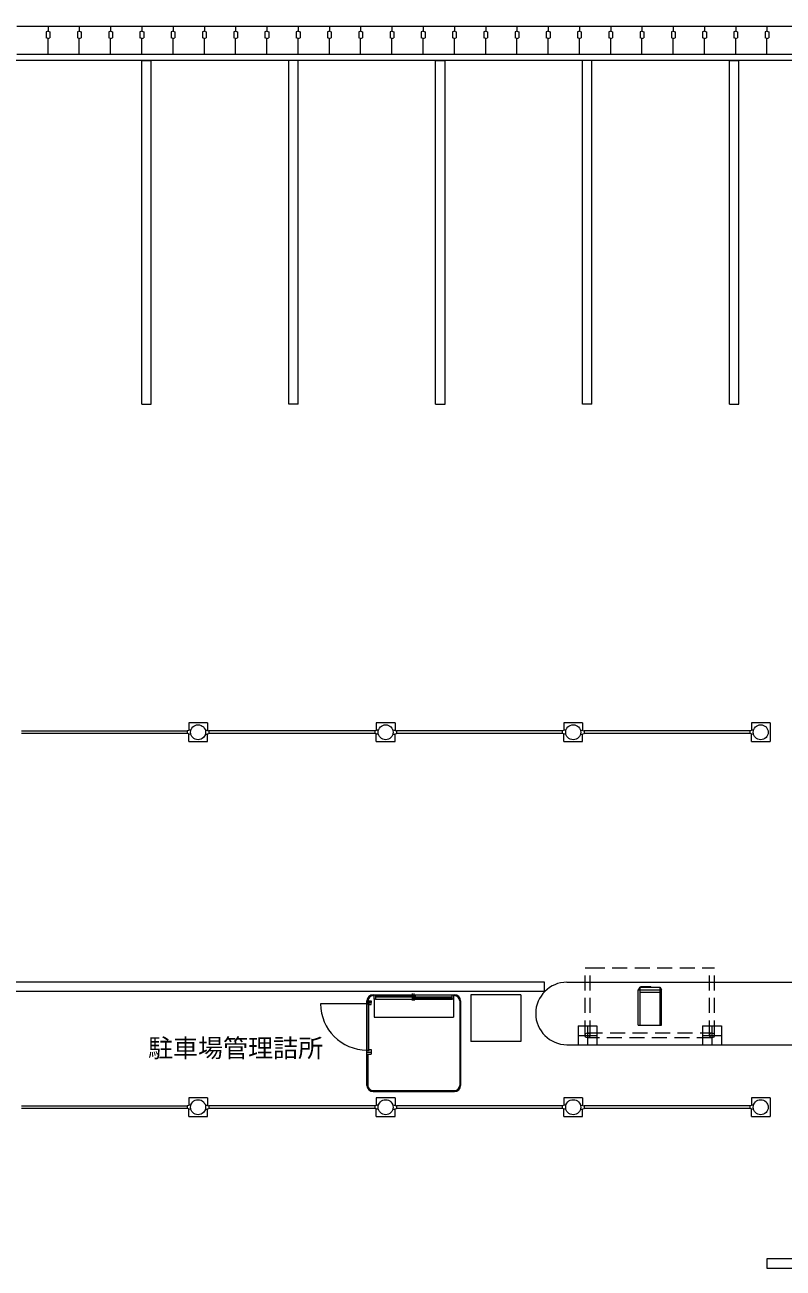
# Model space of a CAD drawing. Units: millimetres at full size, sheet at 1:200; details may follow other scales. Extents: x -96239 to 62349, y -170536 to 17264.
# Drawn here: x -72798 to -60668, y -148356 to -128462 of the extents above; entities that cross this region are included whole.
import ezdxf
from ezdxf.enums import TextEntityAlignment as Align

# ---------------------------------------------------------------- set-up
doc = ezdxf.new("R2010")
doc.units = ezdxf.units.MM
doc.header["$LTSCALE"] = 200
doc.linetypes.add('DASHED1', pattern=[1.8, 1.2, -0.6])
for name, color, linetype, lineweight in [('0-9_外景', 7, 'Continuous', 9), ('0-C_タイル・側溝', 7, 'Continuous', 9), ('0-D_舗装', 7, 'Continuous', 9)]:
    doc.layers.add(name, color=color, linetype=linetype, lineweight=lineweight)
doc.layers.add('0-E_屋外名', color=7, linetype='Continuous')
doc.styles.add('・', font='')
doc.styles.get('・').set_extended_font_data('・')

msp = doc.modelspace()

# ---------------------------------------------------------------- linework, layer by layer
at = {"layer": '0-9_外景'}
for p, q in [((-69876.6, -139631.2), (-70176.6, -139631.2)), ((-70176.6, -139631.2), (-70176.6, -139752.7)), ((-69876.6, -139631.2), (-69876.6, -139752.7)), ((-66876.6, -139631.2), (-67176.6, -139631.2)), ((-67176.6, -139631.2), (-67176.6, -139752.7)), ((-66876.6, -139631.2), (-66876.6, -139752.7)), ((-63876.6, -139631.2), (-64176.6, -139631.2)), ((-64176.6, -139631.2), (-64176.6, -139752.7)), ((-63876.6, -139631.2), (-63876.6, -139752.7)), ((-60876.6, -139631.2), (-61176.6, -139631.2)), ((-61176.6, -139631.2), (-61176.6, -139752.7)), ((-60876.6, -139631.2), (-60876.6, -139931.2)), ((-72852.6, -139758.7), (-70200.5, -139758.7)), ((-70200.5, -139803.7), (-72852.6, -139803.7)), ((-70140.5, -139743.7), (-70200.5, -139758.7)), ((-70200.5, -139758.7), (-70200.5, -139803.7)), ((-70140.5, -139818.7), (-70200.5, -139803.7)), ((-70176.6, -139931.2), (-70176.6, -139809.7)), ((-69912.6, -139743.7), (-69852.6, -139758.7)), ((-69912.6, -139818.7), (-69852.6, -139803.7)), ((-69876.6, -139931.2), (-69876.6, -139809.7)), ((-69852.6, -139758.7), (-69852.6, -139803.7)), ((-67200.5, -139758.7), (-69852.6, -139758.7)), ((-67200.5, -139803.7), (-69852.6, -139803.7)), ((-67140.5, -139743.7), (-67200.5, -139758.7)), ((-67200.5, -139758.7), (-67200.5, -139803.7)), ((-67140.5, -139818.7), (-67200.5, -139803.7)), ((-67176.6, -139931.2), (-67176.6, -139809.7)), ((-66912.6, -139743.7), (-66852.6, -139758.7)), ((-66912.6, -139818.7), (-66852.6, -139803.7)), ((-66876.6, -139931.2), (-66876.6, -139809.7)), ((-66852.6, -139758.7), (-66852.6, -139803.7)), ((-64200.5, -139758.7), (-66852.6, -139758.7)), ((-64200.5, -139803.7), (-66852.6, -139803.7)), ((-64140.5, -139743.7), (-64200.5, -139758.7)), ((-64200.5, -139758.7), (-64200.5, -139803.7)), ((-64140.5, -139818.7), (-64200.5, -139803.7)), ((-64176.6, -139931.2), (-64176.6, -139809.7)), ((-63912.6, -139743.7), (-63852.6, -139758.7)), ((-63912.6, -139818.7), (-63852.6, -139803.7)), ((-63876.6, -139931.2), (-63876.6, -139809.7)), ((-63852.6, -139758.7), (-63852.6, -139803.7)), ((-61200.5, -139758.7), (-63852.6, -139758.7)), ((-61200.5, -139803.7), (-63852.6, -139803.7)), ((-61140.5, -139743.7), (-61200.5, -139758.7)), ((-61200.5, -139758.7), (-61200.5, -139803.7)), ((-61140.5, -139818.7), (-61200.5, -139803.7)), ((-61176.6, -139931.2), (-61176.6, -139809.7)), ((-70176.6, -139931.2), (-69876.6, -139931.2)), ((-67176.6, -139931.2), (-66876.6, -139931.2)), ((-64176.6, -139931.2), (-63876.6, -139931.2)), ((-61176.6, -139931.2), (-60876.6, -139931.2)), ((-64483.6, -143781.2), (-85176.6, -143781.2)), ((-64483.6, -143931.2), (-64483.6, -143781.2)), ((-64126.6, -143781.2), (-58926.6, -143781.2)), ((-64483.6, -143931.2), (-85176.6, -143931.2)), ((-67226.6, -143981.2), (-65926.6, -143981.2)), ((-67226.6, -143996.2), (-67211.6, -143996.2)), ((-67191.6, -143981.2), (-65961.6, -143981.2)), ((-67191.6, -144016.2), (-65961.6, -144016.2)), ((-66594.8, -144071.2), (-66594.8, -143961.2)), ((-66576.6, -143962.1), (-66576.6, -144078.6)), ((-65941.6, -143996.2), (-65926.6, -143996.2)), ((-65666.6, -143981.2), (-65666.6, -144731.2)), ((-64866.6, -143981.2), (-65666.6, -143981.2)), ((-64866.6, -143981.2), (-64866.6, -144731.2)), ((-62961.6, -143861.2), (-62986.6, -143901.2)), ((-62986.6, -143901.2), (-62616.6, -143901.2)), ((-62986.6, -144466.2), (-62986.6, -143901.2)), ((-62961.6, -143861.2), (-62961.6, -144466.2)), ((-62961.6, -143861.2), (-62641.6, -143861.2)), ((-62961.6, -143941.2), (-62641.6, -143941.2)), ((-62785.6, -143861.2), (-62785.6, -143851.2)), ((-62641.6, -143861.2), (-62641.6, -144466.2)), ((-62641.6, -143861.2), (-62616.6, -143901.2)), ((-62616.6, -144466.2), (-62616.6, -143901.2)), ((-67326.6, -145431.2), (-67326.6, -144076.7)), ((-67326.5, -144076.7), (-67256.5, -144076.7)), ((-67256.5, -144106.7), (-67326.5, -144106.7)), ((-67326.5, -144126.7), (-67296.5, -144126.7)), ((-67326.4, -144106.7), (-67326.4, -144121.7)), ((-67326.4, -144126.7), (-67326.4, -144866.7)), ((-67256.5, -144076.7), (-67256.5, -144106.7)), ((-67191.6, -144051.2), (-67211.6, -144051.2)), ((-67191.6, -144051.2), (-65961.6, -144051.2)), ((-65941.6, -144051.2), (-65941.6, -144341.2)), ((-65841.6, -144081.2), (-65841.6, -145431.2)), ((-65826.6, -144081.2), (-65826.6, -145431.2)), ((-63946.6, -144481.2), (-63646.6, -144481.2)), ((-63946.6, -144481.2), (-63946.6, -144781.2)), ((-63946.6, -144631.2), (-63646.6, -144631.2)), ((-63796.6, -144481.2), (-63796.6, -144781.2)), ((-63646.6, -144481.2), (-63646.6, -144781.2)), ((-62986.6, -144466.2), (-62616.6, -144466.2)), ((-61956.6, -144481.2), (-61956.6, -144781.2)), ((-61956.6, -144631.2), (-61656.6, -144631.2)), ((-61806.6, -144481.2), (-61806.6, -144781.2)), ((-64866.6, -144731.2), (-65666.6, -144731.2)), ((-64126.6, -144781.2), (-58926.6, -144781.2)), ((-67326.5, -144901.7), (-67256.5, -144901.7)), ((-67326.5, -144931.7), (-67256.5, -144931.7)), ((-67311.6, -144931.7), (-67311.6, -145431.2)), ((-67256.5, -144856.7), (-67256.5, -144931.7)), ((-67226.6, -145516.2), (-65926.6, -145516.2)), ((-67226.6, -145531.2), (-65926.6, -145531.2)), ((-72852.6, -145758.7), (-70200.5, -145758.7)), ((-70200.5, -145803.7), (-72852.6, -145803.7)), ((-70140.5, -145743.7), (-70200.5, -145758.7)), ((-70200.5, -145758.7), (-70200.5, -145803.7)), ((-70140.5, -145818.7), (-70200.5, -145803.7)), ((-70176.6, -145631.2), (-70176.6, -145752.7)), ((-69876.6, -145631.2), (-70176.6, -145631.2)), ((-70176.6, -145931.2), (-70176.6, -145809.7)), ((-69912.6, -145743.7), (-69852.6, -145758.7)), ((-69912.6, -145818.7), (-69852.6, -145803.7)), ((-69876.6, -145631.2), (-69876.6, -145752.7)), ((-69876.6, -145931.2), (-69876.6, -145809.7)), ((-67200.5, -145758.7), (-69852.6, -145758.7)), ((-69852.6, -145758.7), (-69852.6, -145803.7)), ((-67200.5, -145803.7), (-69852.6, -145803.7)), ((-67140.5, -145743.7), (-67200.5, -145758.7)), ((-67200.5, -145758.7), (-67200.5, -145803.7)), ((-67140.5, -145818.7), (-67200.5, -145803.7)), ((-67176.6, -145631.2), (-67176.6, -145752.7)), ((-66876.6, -145631.2), (-67176.6, -145631.2)), ((-67176.6, -145931.2), (-67176.6, -145809.7)), ((-66912.6, -145743.7), (-66852.6, -145758.7)), ((-66912.6, -145818.7), (-66852.6, -145803.7)), ((-66876.6, -145631.2), (-66876.6, -145752.7)), ((-66876.6, -145931.2), (-66876.6, -145809.7)), ((-64200.5, -145758.7), (-66852.6, -145758.7)), ((-66852.6, -145758.7), (-66852.6, -145803.7)), ((-64200.5, -145803.7), (-66852.6, -145803.7)), ((-64140.5, -145743.7), (-64200.5, -145758.7)), ((-64200.5, -145758.7), (-64200.5, -145803.7)), ((-64140.5, -145818.7), (-64200.5, -145803.7)), ((-64176.6, -145631.2), (-64176.6, -145752.7)), ((-63876.6, -145631.2), (-64176.6, -145631.2)), ((-64176.6, -145931.2), (-64176.6, -145809.7)), ((-63912.6, -145743.7), (-63852.6, -145758.7)), ((-63912.6, -145818.7), (-63852.6, -145803.7)), ((-63876.6, -145631.2), (-63876.6, -145752.7)), ((-63876.6, -145931.2), (-63876.6, -145809.7)), ((-61200.5, -145758.7), (-63852.6, -145758.7)), ((-63852.6, -145758.7), (-63852.6, -145803.7)), ((-61200.5, -145803.7), (-63852.6, -145803.7)), ((-61140.5, -145743.7), (-61200.5, -145758.7)), ((-61200.5, -145758.7), (-61200.5, -145803.7)), ((-61140.5, -145818.7), (-61200.5, -145803.7)), ((-61176.6, -145631.2), (-61176.6, -145752.7)), ((-60876.6, -145631.2), (-61176.6, -145631.2)), ((-61176.6, -145931.2), (-61176.6, -145809.7)), ((-60876.6, -145631.2), (-60876.6, -145931.2)), ((-70176.6, -145931.2), (-69876.6, -145931.2)), ((-67176.6, -145931.2), (-66876.6, -145931.2)), ((-64176.6, -145931.2), (-63876.6, -145931.2)), ((-61176.6, -145931.2), (-60876.6, -145931.2))]:
    msp.add_line(p, q, dxfattribs=at)
at = {"layer": '0-9_外景', "color": 2, "linetype": 'DASHED1', "lineweight": 5}
for p, q in [((-63836.6, -144631.2), (-63836.6, -143551.2)), ((-63756.6, -144631.2), (-63756.6, -143551.2)), ((-61846.6, -144631.2), (-61846.6, -143551.2)), ((-61766.6, -144631.2), (-61766.6, -143551.2)), ((-63796.6, -144591.2), (-61806.6, -144591.2)), ((-61806.6, -144671.2), (-63796.6, -144671.2))]:
    msp.add_line(p, q, dxfattribs=at)
at = {"layer": '0-9_外景', "color": 4, "lineweight": 5}
msp.add_line((-67326.4, -144126.7), (-68066.4, -144126.7), dxfattribs=at)
at = {"layer": '0-9_外景'}
for points in [[(-70926.6, -134531.2), (-70776.6, -134531.2), (-70776.6, -129031.2)], [(-70926.6, -134531.2), (-70926.6, -129031.2), (-70776.6, -129031.2)], [(-68426.6, -134531.2), (-68576.6, -134531.2), (-68576.6, -129031.2)], [(-68426.6, -134531.2), (-68426.6, -129031.2), (-68576.6, -129031.2)], [(-66226.6, -134531.2), (-66076.6, -134531.2), (-66076.6, -129031.2)], [(-66226.6, -134531.2), (-66226.6, -129031.2), (-66076.6, -129031.2)], [(-63726.6, -134531.2), (-63876.6, -134531.2), (-63876.6, -129031.2)], [(-63726.6, -134531.2), (-63726.6, -129031.2), (-63876.6, -129031.2)], [(-61526.6, -134531.2), (-61376.6, -134531.2), (-61376.6, -129031.2)], [(-61526.6, -134531.2), (-61526.6, -129031.2), (-61376.6, -129031.2)], [(-67211.6, -143981.2), (-67191.6, -143981.2), (-67191.6, -144051.2)], [(-67211.6, -144051.2), (-67211.6, -144048.1), (-67211.6, -143981.2)], [(-67191.6, -143996.2), (-66556.6, -143996.2), (-66556.6, -144016.2)], [(-66596.6, -144016.2), (-66596.6, -144036.2), (-65961.6, -144036.2)], [(-62945.6, -143861.2), (-62945.6, -143851.2), (-62785.6, -143851.2)], [(-67326.5, -144106.7), (-67326.5, -144121.7), (-67291.5, -144121.7), (-67291.5, -144136.7), (-67256.5, -144136.7), (-67256.5, -144106.7)], [(-67326.5, -144866.7), (-67296.5, -144866.7), (-67296.5, -144126.7)], [(-67211.6, -144051.2), (-67211.6, -144341.2), (-65941.6, -144341.2)], [(-61956.6, -144481.2), (-61656.6, -144481.2), (-61656.6, -144781.2)], [(-67326.5, -144871.7), (-67291.5, -144871.7), (-67291.5, -144856.7), (-67256.5, -144856.7)]]:
    msp.add_lwpolyline(points, dxfattribs=at)
at = {"layer": '0-9_外景', "color": 2, "linetype": 'DASHED1', "lineweight": 5}
msp.add_lwpolyline([(-63836.6, -143551.2), (-63763, -143551.2), (-61766.6, -143551.2)], dxfattribs=at)
at = {"layer": '0-9_外景'}
msp.add_lwpolyline([(-65961.6, -144051.2), (-65961.6, -143981.2), (-65941.6, -143981.2), (-65941.6, -144051.2)], close=True, dxfattribs=at)
for centre, radius in [((-70026.6, -139781.2), 120), ((-67026.6, -139781.2), 120), ((-64026.6, -139781.2), 120), ((-61026.6, -139781.2), 120), ((-63796.6, -144631.2), 40), ((-61806.6, -144631.2), 40), ((-70026.6, -145781.2), 120), ((-67026.6, -145781.2), 120), ((-64026.6, -145781.2), 120), ((-61026.6, -145781.2), 120)]:
    msp.add_circle(centre, radius, dxfattribs=at)
for centre, radius, start, end in [((-64126.6, -144281.2), 500, 90, 270), ((-67226.6, -144081.2), 100, 90, 177.42414), ((-67226.6, -144081.2), 85, 90, 176.96918), ((-65926.6, -144081.2), 100, 0, 90), ((-65926.6, -144081.2), 85, 0, 90), ((-67226.6, -145431.2), 100, 180, 270), ((-67226.6, -145431.2), 85, 180, 270), ((-65926.6, -145431.2), 85, 270, 0), ((-65926.6, -145431.2), 100, 270, 0)]:
    msp.add_arc(centre, radius, start, end, dxfattribs=at)
at = {"layer": '0-9_外景', "color": 4, "lineweight": 5}
msp.add_arc((-67326.4, -144126.7), 740, 180, 270, dxfattribs=at)
at = {"layer": '0-C_タイル・側溝'}
for p, q in [((-72426.6, -128681.2), (-72456.6, -128671.2)), ((-72426.6, -128681.2), (-72396.6, -128671.2)), ((-72426.6, -128931.2), (-72426.6, -128681.2)), ((-71926.6, -128681.2), (-71956.6, -128671.2)), ((-71926.6, -128681.2), (-71896.6, -128671.2)), ((-71926.6, -128931.2), (-71926.6, -128681.2)), ((-71426.6, -128681.2), (-71456.6, -128671.2)), ((-71426.6, -128681.2), (-71396.6, -128671.2)), ((-71426.6, -128931.2), (-71426.6, -128681.2)), ((-70926.6, -128681.2), (-70956.6, -128671.2)), ((-70926.6, -128681.2), (-70896.6, -128671.2)), ((-70926.6, -128931.2), (-70926.6, -128681.2)), ((-70426.6, -128681.2), (-70456.6, -128671.2)), ((-70426.6, -128681.2), (-70396.6, -128671.2)), ((-70426.6, -128931.2), (-70426.6, -128681.2)), ((-69926.6, -128681.2), (-69956.6, -128671.2)), ((-69926.6, -128681.2), (-69896.6, -128671.2)), ((-69926.6, -128931.2), (-69926.6, -128681.2)), ((-69426.6, -128681.2), (-69456.6, -128671.2)), ((-69426.6, -128681.2), (-69396.6, -128671.2)), ((-69426.6, -128931.2), (-69426.6, -128681.2)), ((-68926.6, -128681.2), (-68956.6, -128671.2)), ((-68926.6, -128681.2), (-68896.6, -128671.2)), ((-68926.6, -128931.2), (-68926.6, -128681.2)), ((-68426.6, -128681.2), (-68456.6, -128671.2)), ((-68426.6, -128681.2), (-68396.6, -128671.2)), ((-68426.6, -128931.2), (-68426.6, -128681.2)), ((-67926.6, -128681.2), (-67956.6, -128671.2)), ((-67926.6, -128681.2), (-67896.6, -128671.2)), ((-67926.6, -128931.2), (-67926.6, -128681.2)), ((-67426.6, -128681.2), (-67456.6, -128671.2)), ((-67426.6, -128681.2), (-67396.6, -128671.2)), ((-67426.6, -128931.2), (-67426.6, -128681.2)), ((-66926.6, -128681.2), (-66956.6, -128671.2)), ((-66926.6, -128681.2), (-66896.6, -128671.2)), ((-66926.6, -128931.2), (-66926.6, -128681.2)), ((-66426.6, -128681.2), (-66456.6, -128671.2)), ((-66426.6, -128681.2), (-66396.6, -128671.2)), ((-66426.6, -128931.2), (-66426.6, -128681.2)), ((-65926.6, -128681.2), (-65956.6, -128671.2)), ((-65926.6, -128681.2), (-65896.6, -128671.2)), ((-65926.6, -128931.2), (-65926.6, -128681.2)), ((-65426.6, -128681.2), (-65456.6, -128671.2)), ((-65426.6, -128681.2), (-65396.6, -128671.2)), ((-65426.6, -128931.2), (-65426.6, -128681.2)), ((-64926.6, -128681.2), (-64956.6, -128671.2)), ((-64926.6, -128681.2), (-64896.6, -128671.2)), ((-64926.6, -128931.2), (-64926.6, -128681.2)), ((-64426.6, -128681.2), (-64456.6, -128671.2)), ((-64426.6, -128681.2), (-64396.6, -128671.2)), ((-64426.6, -128931.2), (-64426.6, -128681.2)), ((-63926.6, -128681.2), (-63956.6, -128671.2)), ((-63926.6, -128681.2), (-63896.6, -128671.2)), ((-63926.6, -128931.2), (-63926.6, -128681.2)), ((-63426.6, -128681.2), (-63456.6, -128671.2)), ((-63426.6, -128681.2), (-63396.6, -128671.2)), ((-63426.6, -128931.2), (-63426.6, -128681.2)), ((-62926.6, -128681.2), (-62956.6, -128671.2)), ((-62926.6, -128681.2), (-62896.6, -128671.2)), ((-62926.6, -128931.2), (-62926.6, -128681.2)), ((-62426.6, -128681.2), (-62456.6, -128671.2)), ((-62426.6, -128681.2), (-62396.6, -128671.2)), ((-62426.6, -128931.2), (-62426.6, -128681.2)), ((-61926.6, -128681.2), (-61956.6, -128671.2)), ((-61926.6, -128681.2), (-61896.6, -128671.2)), ((-61926.6, -128931.2), (-61926.6, -128681.2)), ((-61426.6, -128681.2), (-61456.6, -128671.2)), ((-61426.6, -128681.2), (-61396.6, -128671.2)), ((-61426.6, -128931.2), (-61426.6, -128681.2)), ((-60926.6, -128681.2), (-60956.6, -128671.2)), ((-60926.6, -128681.2), (-60896.6, -128671.2)), ((-60926.6, -128931.2), (-60926.6, -128681.2))]:
    msp.add_line(p, q, dxfattribs=at)
for points in [[(-51976.6, -128381.2), (-51976.6, -129031.2), (-84926.6, -129031.2)], [(-72926.6, -128481.2), (-72426.6, -128481.2), (-72426.6, -128561.2), (-72456.6, -128571.2), (-72456.6, -128671.2)], [(-72426.6, -128481.2), (-71926.6, -128481.2), (-71926.6, -128561.2), (-71956.6, -128571.2), (-71956.6, -128671.2)], [(-72426.6, -128481.2), (-72426.6, -128561.2), (-72396.6, -128571.2), (-72396.6, -128671.2)], [(-71926.6, -128481.2), (-71426.6, -128481.2), (-71426.6, -128561.2), (-71456.6, -128571.2), (-71456.6, -128671.2)], [(-71926.6, -128481.2), (-71926.6, -128561.2), (-71896.6, -128571.2), (-71896.6, -128671.2)], [(-71426.6, -128481.2), (-70926.6, -128481.2), (-70926.6, -128561.2), (-70956.6, -128571.2), (-70956.6, -128671.2)], [(-71426.6, -128481.2), (-71426.6, -128561.2), (-71396.6, -128571.2), (-71396.6, -128671.2)], [(-70926.6, -128481.2), (-70426.6, -128481.2), (-70426.6, -128561.2), (-70456.6, -128571.2), (-70456.6, -128671.2)], [(-70926.6, -128481.2), (-70926.6, -128561.2), (-70896.6, -128571.2), (-70896.6, -128671.2)], [(-70426.6, -128481.2), (-69926.6, -128481.2), (-69926.6, -128561.2), (-69956.6, -128571.2), (-69956.6, -128671.2)], [(-70426.6, -128481.2), (-70426.6, -128561.2), (-70396.6, -128571.2), (-70396.6, -128671.2)], [(-69926.6, -128481.2), (-69426.6, -128481.2), (-69426.6, -128561.2), (-69456.6, -128571.2), (-69456.6, -128671.2)], [(-69926.6, -128481.2), (-69926.6, -128561.2), (-69896.6, -128571.2), (-69896.6, -128671.2)], [(-69426.6, -128481.2), (-68926.6, -128481.2), (-68926.6, -128561.2), (-68956.6, -128571.2), (-68956.6, -128671.2)], [(-69426.6, -128481.2), (-69426.6, -128561.2), (-69396.6, -128571.2), (-69396.6, -128671.2)], [(-68926.6, -128481.2), (-68426.6, -128481.2), (-68426.6, -128561.2), (-68456.6, -128571.2), (-68456.6, -128671.2)], [(-68926.6, -128481.2), (-68926.6, -128561.2), (-68896.6, -128571.2), (-68896.6, -128671.2)], [(-68426.6, -128481.2), (-67926.6, -128481.2), (-67926.6, -128561.2), (-67956.6, -128571.2), (-67956.6, -128671.2)], [(-68426.6, -128481.2), (-68426.6, -128561.2), (-68396.6, -128571.2), (-68396.6, -128671.2)], [(-67926.6, -128481.2), (-67426.6, -128481.2), (-67426.6, -128561.2), (-67456.6, -128571.2), (-67456.6, -128671.2)], [(-67926.6, -128481.2), (-67926.6, -128561.2), (-67896.6, -128571.2), (-67896.6, -128671.2)], [(-67426.6, -128481.2), (-66926.6, -128481.2), (-66926.6, -128561.2), (-66956.6, -128571.2), (-66956.6, -128671.2)], [(-67426.6, -128481.2), (-67426.6, -128561.2), (-67396.6, -128571.2), (-67396.6, -128671.2)], [(-66926.6, -128481.2), (-66426.6, -128481.2), (-66426.6, -128561.2), (-66456.6, -128571.2), (-66456.6, -128671.2)], [(-66926.6, -128481.2), (-66926.6, -128561.2), (-66896.6, -128571.2), (-66896.6, -128671.2)], [(-66426.6, -128481.2), (-65926.6, -128481.2), (-65926.6, -128561.2), (-65956.6, -128571.2), (-65956.6, -128671.2)], [(-66426.6, -128481.2), (-66426.6, -128561.2), (-66396.6, -128571.2), (-66396.6, -128671.2)], [(-65926.6, -128481.2), (-65426.6, -128481.2), (-65426.6, -128561.2), (-65456.6, -128571.2), (-65456.6, -128671.2)], [(-65926.6, -128481.2), (-65926.6, -128561.2), (-65896.6, -128571.2), (-65896.6, -128671.2)], [(-65426.6, -128481.2), (-64926.6, -128481.2), (-64926.6, -128561.2), (-64956.6, -128571.2), (-64956.6, -128671.2)], [(-65426.6, -128481.2), (-65426.6, -128561.2), (-65396.6, -128571.2), (-65396.6, -128671.2)], [(-64926.6, -128481.2), (-64426.6, -128481.2), (-64426.6, -128561.2), (-64456.6, -128571.2), (-64456.6, -128671.2)], [(-64926.6, -128481.2), (-64926.6, -128561.2), (-64896.6, -128571.2), (-64896.6, -128671.2)], [(-64426.6, -128481.2), (-63926.6, -128481.2), (-63926.6, -128561.2), (-63956.6, -128571.2), (-63956.6, -128671.2)], [(-64426.6, -128481.2), (-64426.6, -128561.2), (-64396.6, -128571.2), (-64396.6, -128671.2)], [(-63926.6, -128481.2), (-63426.6, -128481.2), (-63426.6, -128561.2), (-63456.6, -128571.2), (-63456.6, -128671.2)], [(-63926.6, -128481.2), (-63926.6, -128561.2), (-63896.6, -128571.2), (-63896.6, -128671.2)], [(-63426.6, -128481.2), (-62926.6, -128481.2), (-62926.6, -128561.2), (-62956.6, -128571.2), (-62956.6, -128671.2)], [(-63426.6, -128481.2), (-63426.6, -128561.2), (-63396.6, -128571.2), (-63396.6, -128671.2)], [(-62926.6, -128481.2), (-62426.6, -128481.2), (-62426.6, -128561.2), (-62456.6, -128571.2), (-62456.6, -128671.2)], [(-62926.6, -128481.2), (-62926.6, -128561.2), (-62896.6, -128571.2), (-62896.6, -128671.2)], [(-62426.6, -128481.2), (-61926.6, -128481.2), (-61926.6, -128561.2), (-61956.6, -128571.2), (-61956.6, -128671.2)], [(-62426.6, -128481.2), (-62426.6, -128561.2), (-62396.6, -128571.2), (-62396.6, -128671.2)], [(-61926.6, -128481.2), (-61426.6, -128481.2), (-61426.6, -128561.2), (-61456.6, -128571.2), (-61456.6, -128671.2)], [(-61926.6, -128481.2), (-61926.6, -128561.2), (-61896.6, -128571.2), (-61896.6, -128671.2)], [(-61426.6, -128481.2), (-60926.6, -128481.2), (-60926.6, -128561.2), (-60956.6, -128571.2), (-60956.6, -128671.2)], [(-61426.6, -128481.2), (-61426.6, -128561.2), (-61396.6, -128571.2), (-61396.6, -128671.2)], [(-60926.6, -128481.2), (-60426.6, -128481.2), (-60426.6, -128561.2), (-60456.6, -128571.2), (-60456.6, -128671.2)], [(-60926.6, -128481.2), (-60926.6, -128561.2), (-60896.6, -128571.2), (-60896.6, -128671.2)], [(-72926.6, -128931.2), (-72426.6, -128931.2), (-72426.6, -128681.2)], [(-72426.6, -128931.2), (-71926.6, -128931.2), (-71926.6, -128681.2)], [(-71926.6, -128931.2), (-71426.6, -128931.2), (-71426.6, -128681.2)], [(-71426.6, -128931.2), (-70926.6, -128931.2), (-70926.6, -128681.2)], [(-70926.6, -128931.2), (-70426.6, -128931.2), (-70426.6, -128681.2)], [(-70426.6, -128931.2), (-69926.6, -128931.2), (-69926.6, -128681.2)], [(-69926.6, -128931.2), (-69426.6, -128931.2), (-69426.6, -128681.2)], [(-69426.6, -128931.2), (-68926.6, -128931.2), (-68926.6, -128681.2)], [(-68926.6, -128931.2), (-68426.6, -128931.2), (-68426.6, -128681.2)], [(-68426.6, -128931.2), (-67926.6, -128931.2), (-67926.6, -128681.2)], [(-67926.6, -128931.2), (-67426.6, -128931.2), (-67426.6, -128681.2)], [(-67426.6, -128931.2), (-66926.6, -128931.2), (-66926.6, -128681.2)], [(-66926.6, -128931.2), (-66426.6, -128931.2), (-66426.6, -128681.2)], [(-66426.6, -128931.2), (-65926.6, -128931.2), (-65926.6, -128681.2)], [(-65926.6, -128931.2), (-65426.6, -128931.2), (-65426.6, -128681.2)], [(-65426.6, -128931.2), (-64926.6, -128931.2), (-64926.6, -128681.2)], [(-64926.6, -128931.2), (-64426.6, -128931.2), (-64426.6, -128681.2)], [(-64426.6, -128931.2), (-63926.6, -128931.2), (-63926.6, -128681.2)], [(-63926.6, -128931.2), (-63426.6, -128931.2), (-63426.6, -128681.2)], [(-63426.6, -128931.2), (-62926.6, -128931.2), (-62926.6, -128681.2)], [(-62926.6, -128931.2), (-62426.6, -128931.2), (-62426.6, -128681.2)], [(-62426.6, -128931.2), (-61926.6, -128931.2), (-61926.6, -128681.2)], [(-61926.6, -128931.2), (-61426.6, -128931.2), (-61426.6, -128681.2)], [(-61426.6, -128931.2), (-60926.6, -128931.2), (-60926.6, -128681.2)], [(-60926.6, -128931.2), (-60426.6, -128931.2), (-60426.6, -128681.2)]]:
    msp.add_lwpolyline(points, dxfattribs=at)
at = {"layer": '0-D_舗装'}
for p, q in [((-60926.6, -148206.2), (-60926.6, -148356.2)), ((-58176.6, -148206.2), (-60926.6, -148206.2)), ((-60926.6, -148356.2), (-58176.6, -148356.2))]:
    msp.add_line(p, q, dxfattribs=at)

# ---------------------------------------------------------------- texts
at = {"layer": '0-E_屋外名', "style": '・'}
msp.add_text('駐車場管理詰所', height=293.3, dxfattribs=at).set_placement((-70827.9, -145069.3), align=Align.BOTTOM_LEFT)

doc.saveas('drawing.dxf')
